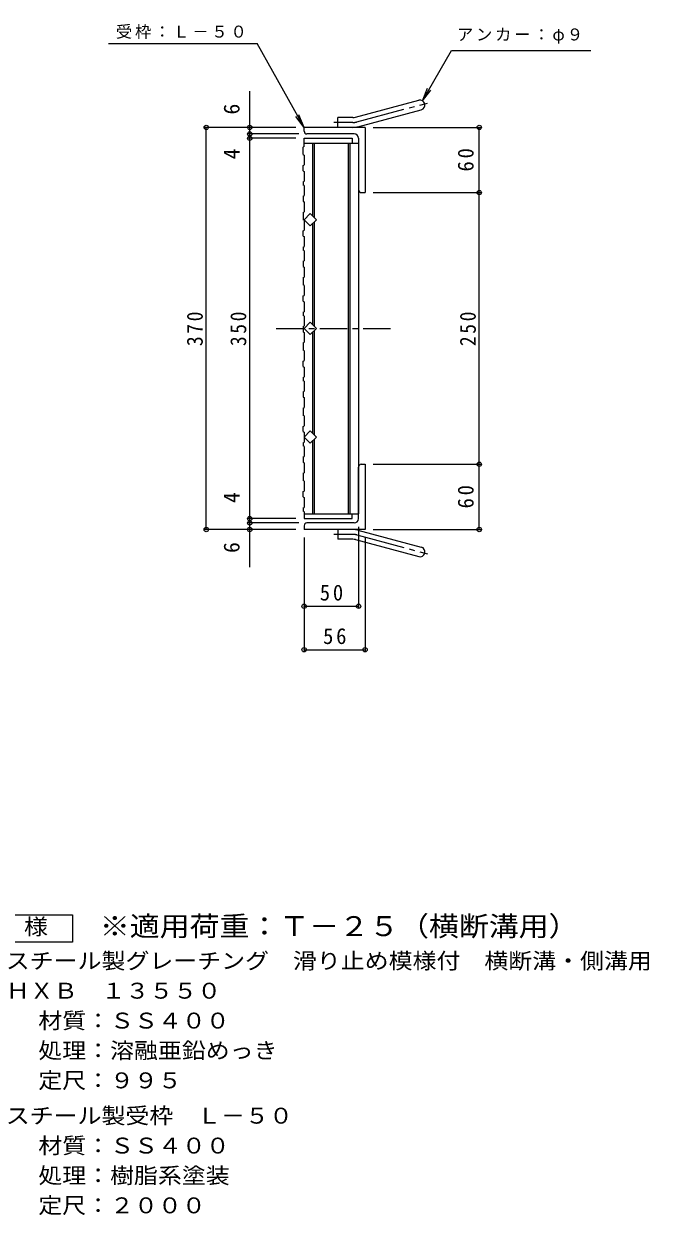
# Model space of a CAD drawing. Units: millimetres, scale not verified. Extents: x -846 to 876, y -685 to 660.
# Drawn here: x 301 to 876, y -560 to 536 of the extents above; entities that cross this region are included whole.
import ezdxf
from ezdxf.enums import TextEntityAlignment as Align

# ---------------------------------------------------------------- set-up
doc = ezdxf.new("R2010")
doc.units = ezdxf.units.MM
doc.header["$LTSCALE"] = 5
doc.header["$PDMODE"] = 32
doc.header["$PDSIZE"] = 4
doc.linetypes.add('CHAIN1', pattern=[8, 5, -1, 1, -1])
doc.linetypes.add('CHAIN2', pattern=[12, 9, -1, 1, -1])
for name, color, linetype, lineweight in [('A-1_ピット', 2, 'Continuous', 9), ('A-2_蓋', 3, 'Continuous', 9), ('A-4_寸法', 7, 'Continuous', 9), ('F-5_F-5ﾚｲﾔ', 2, 'Continuous', 9)]:
    doc.layers.add(name, color=color, linetype=linetype, lineweight=lineweight)
doc.styles.add('ＭＳ ゴシック', font='')
doc.styles.get('ＭＳ ゴシック').set_extended_font_data('MS Gothic')

msp = doc.modelspace()

# ---------------------------------------------------------------- linework, layer by layer
at = {"layer": 'A-1_ピット'}
for p, q in [((606.239, 450.435), (664.43, 466.027)), ((590.094, 441.128), (590.094, 450.128)), ((603.91, 450.128), (590.094, 450.128)), ((608.568, 441.742), (666.759, 457.334)), ((559.094, 437.628), (559.094, 441.128)), ((615.094, 441.128), (559.094, 441.128)), ((615.094, 441.128), (615.094, 381.128)), ((605.095, 435.128), (561.594, 435.128)), ((609.095, 431.128), (609.095, 383.628)), ((611.595, 381.128), (615.094, 381.128)), ((609.095, 81.128), (609.095, 128.628)), ((611.595, 131.128), (615.094, 131.128)), ((615.094, 131.128), (615.094, 71.128)), ((605.095, 77.128), (561.594, 77.128)), ((559.094, 74.628), (559.094, 71.128)), ((615.094, 71.128), (559.094, 71.128)), ((590.094, 71.128), (590.094, 62.128)), ((608.568, 70.515), (666.759, 54.922)), ((603.91, 62.128), (590.094, 62.128)), ((606.239, 61.821), (664.43, 46.229))]:
    msp.add_line(p, q, dxfattribs=at)
at = {"layer": 'A-1_ピット', "linetype": 'CHAIN2'}
for p, q in [((607.404, 446.088), (672.57, 463.55)), ((603.91, 445.628), (586.29, 445.628)), ((603.91, 66.628), (586.29, 66.628)), ((607.404, 66.168), (672.57, 48.707))]:
    msp.add_line(p, q, dxfattribs=at)
at = {"layer": 'A-1_ピット'}
for centre, radius, start, end in [((665.595, 461.681), 4.5, 285.00014, 104.99991), ((603.91, 459.128), 9, 270, 285.00002), ((603.91, 459.128), 18, 270, 285), ((561.594, 437.628), 2.5, 180, 270), ((605.095, 431.128), 4, 0, 90), ((611.595, 383.628), 2.5, 180, 270), ((611.595, 128.628), 2.5, 90, 180), ((561.594, 74.628), 2.5, 90, 180), ((605.095, 81.128), 4, 270, 0), ((603.91, 53.128), 18, 74.99998, 89.99998), ((603.91, 53.128), 9, 74.99998, 90), ((665.595, 50.576), 4.5, 255.00008, 74.99986)]:
    msp.add_arc(centre, radius, start, end, dxfattribs=at)
at = {"layer": 'A-1_ピット', "linetype": 'CHAIN2'}
for centre, start, end in [((603.91, 459.128), 270, 284.99995), ((603.91, 53.128), 75.00005, 90)]:
    msp.add_arc(centre, 13.5, start, end, dxfattribs=at)
at = {"layer": 'A-2_蓋'}
for p, q in [((559.094, 431.128), (603.094, 431.128)), ((559.094, 423.395), (559.094, 431.128)), ((603.094, 431.128), (603.094, 426.628)), ((559.094, 423.395), (558.294, 422.877)), ((558.294, 416.161), (558.294, 422.877)), ((559.094, 426.628), (609.094, 426.628)), ((567.095, 359.442), (567.095, 426.628)), ((568.594, 357.942), (568.594, 426.628)), ((599.594, 426.628), (599.594, 85.628)), ((601.094, 426.628), (601.094, 85.628)), ((609.094, 426.628), (609.094, 85.628)), ((558.294, 416.161), (559.094, 415.643)), ((558.294, 406.001), (559.094, 406.519)), ((558.294, 401.161), (558.294, 406.001)), ((559.094, 415.643), (559.094, 406.519)), ((558.294, 401.161), (559.094, 400.643)), ((559.094, 400.643), (559.094, 391.519)), ((558.294, 391.001), (559.094, 391.519)), ((558.294, 391.001), (558.294, 388.037)), ((559.094, 387.519), (558.294, 388.037)), ((559.094, 387.519), (559.094, 378.395)), ((558.294, 377.877), (559.094, 378.395)), ((558.294, 377.877), (558.294, 373.037)), ((558.294, 373.037), (559.094, 372.519)), ((558.294, 362.877), (559.094, 363.395)), ((558.294, 362.877), (558.294, 356.161)), ((559.094, 372.519), (559.094, 363.395)), ((559.094, 355.643), (558.294, 356.161)), ((559.094, 355.643), (559.094, 346.519)), ((567.095, 259.442), (567.095, 352.814)), ((568.594, 257.942), (568.594, 354.314)), ((558.294, 346.001), (559.094, 346.519)), ((558.294, 341.161), (558.294, 346.001)), ((558.294, 341.161), (559.094, 340.643)), ((559.094, 340.643), (559.094, 331.519)), ((558.294, 331.001), (559.094, 331.519)), ((558.294, 331.001), (558.294, 328.037)), ((559.094, 327.519), (558.294, 328.037)), ((558.294, 317.877), (559.094, 318.395)), ((559.094, 327.519), (559.094, 318.395)), ((558.294, 317.877), (558.294, 313.037)), ((558.294, 313.037), (559.094, 312.519)), ((559.094, 312.519), (559.094, 303.395)), ((558.294, 302.877), (559.094, 303.395)), ((558.294, 302.877), (558.294, 296.161)), ((559.094, 295.643), (558.294, 296.161)), ((558.294, 286.001), (559.094, 286.519)), ((558.294, 281.161), (558.294, 286.001)), ((559.094, 295.643), (559.094, 286.519)), ((558.294, 281.161), (559.094, 280.643)), ((559.094, 280.643), (559.094, 271.519)), ((558.294, 271.001), (559.094, 271.519)), ((558.294, 271.001), (558.294, 268.037)), ((559.094, 267.519), (558.294, 268.037)), ((559.094, 267.519), (559.094, 258.395)), ((558.294, 257.877), (559.094, 258.395)), ((558.294, 257.877), (558.294, 253.037)), ((558.294, 253.037), (559.094, 252.519)), ((559.094, 252.519), (559.094, 243.395)), ((567.095, 159.442), (567.095, 252.814)), ((568.594, 157.942), (568.594, 254.314)), ((558.294, 242.877), (559.094, 243.395)), ((558.294, 242.877), (558.294, 236.161)), ((559.094, 235.643), (558.294, 236.161)), ((559.094, 235.643), (559.094, 226.519)), ((558.294, 226.001), (559.094, 226.519)), ((558.294, 221.161), (558.294, 226.001)), ((558.294, 221.161), (559.094, 220.643)), ((559.094, 220.643), (559.094, 211.519)), ((558.294, 211.001), (559.094, 211.519)), ((558.294, 211.001), (558.294, 208.037)), ((559.094, 207.519), (558.294, 208.037)), ((558.294, 197.877), (559.094, 198.395)), ((558.294, 197.877), (558.294, 193.037)), ((559.094, 207.519), (559.094, 198.395)), ((558.294, 193.037), (559.094, 192.519)), ((559.094, 192.519), (559.094, 183.395)), ((558.294, 182.877), (559.094, 183.395)), ((558.294, 182.877), (558.294, 176.161)), ((559.094, 175.643), (558.294, 176.161)), ((559.094, 175.643), (559.094, 166.519)), ((558.294, 166.001), (559.094, 166.519)), ((558.294, 161.161), (558.294, 166.001)), ((558.294, 161.161), (559.094, 160.643)), ((559.094, 160.643), (559.094, 151.519)), ((568.594, 85.628), (568.594, 154.314)), ((558.294, 151.001), (559.094, 151.519)), ((558.294, 151.001), (558.294, 148.037)), ((559.094, 147.519), (558.294, 148.037)), ((559.094, 147.519), (559.094, 138.395)), ((567.095, 85.628), (567.095, 152.814)), ((558.294, 137.877), (559.094, 138.395)), ((558.294, 137.877), (558.294, 133.037)), ((558.294, 133.037), (559.094, 132.519)), ((559.094, 132.519), (559.094, 123.395)), ((558.294, 122.877), (559.094, 123.395)), ((558.294, 122.877), (558.294, 116.161)), ((559.094, 115.643), (558.294, 116.161)), ((559.094, 115.643), (559.094, 106.519)), ((558.294, 106.001), (559.094, 106.519)), ((558.294, 101.161), (558.294, 106.001)), ((558.294, 101.161), (559.094, 100.643)), ((559.094, 100.643), (559.094, 91.519)), ((558.294, 91.001), (559.094, 91.519)), ((558.294, 91.001), (558.294, 88.037)), ((559.094, 87.519), (558.294, 88.037)), ((559.094, 85.628), (609.094, 85.628)), ((603.094, 81.128), (603.094, 85.628))]:
    msp.add_line(p, q, dxfattribs=at)
at = {"layer": 'A-2_蓋', "linetype": 'CHAIN1'}
msp.add_line((533.498, 256.128), (641.017, 256.128), dxfattribs=at)
at = {"layer": 'A-2_蓋'}
for points in [[(570.408, 356.128), (564.751, 350.471), (559.094, 356.128), (564.751, 361.785)], [(570.408, 256.128), (564.751, 250.471), (559.094, 256.128), (564.751, 261.785)], [(570.408, 156.128), (564.751, 150.471), (559.094, 156.128), (564.751, 161.785)]]:
    msp.add_lwpolyline(points, close=True, dxfattribs=at)
msp.add_lwpolyline([(559.094, 87.519), (559.094, 81.128), (603.094, 81.128)], dxfattribs=at)
at = {"layer": 'A-4_寸法'}
for p, q in [((379.369, 518.335), (515.929, 518.335)), ((559.094, 441.128), (515.929, 518.335)), ((667.845, 465.578), (694.49, 511.728)), ((694.49, 511.728), (822.742, 511.728)), ((509.094, 36.351), (509.094, 474.565)), ((667.845, 465.578), (672.628, 477.126)), ((667.845, 465.578), (675.454, 475.494)), ((559.094, 441.128), (551.485, 451.045)), ((559.094, 441.128), (554.311, 452.677)), ((551.594, 441.128), (467.594, 441.128)), ((469.094, 71.128), (469.094, 441.128)), ((622.594, 441.128), (721.595, 441.128)), ((720.095, 71.128), (720.095, 441.128)), ((554.094, 435.128), (507.595, 435.128)), ((551.594, 431.128), (507.595, 431.128)), ((622.594, 381.128), (721.595, 381.128)), ((622.594, 131.128), (721.595, 131.128)), ((551.594, 81.128), (507.595, 81.128)), ((554.094, 77.128), (507.595, 77.128)), ((551.594, 71.128), (467.594, 71.128)), ((609.095, 73.628), (609.095, -0.972)), ((622.594, 71.128), (721.595, 71.128)), ((559.094, 63.628), (559.094, -40.972)), ((615.094, 63.628), (615.094, -40.972)), ((559.094, 0.528), (609.095, 0.528)), ((559.094, -39.472), (615.094, -39.472))]:
    msp.add_line(p, q, dxfattribs=at)
for p in [(469.094, 441.128), (509.094, 441.128), (720.095, 441.128), (509.094, 435.128), (509.094, 431.128), (720.095, 381.128), (720.095, 131.128), (509.094, 81.128), (509.094, 77.128), (469.094, 71.128), (509.094, 71.128), (720.095, 71.128), (559.094, 0.528), (609.095, 0.528), (559.094, -39.472), (615.094, -39.472)]:
    msp.add_point(p, dxfattribs=at)
at = {"layer": 'F-5_F-5ﾚｲﾔ'}
msp.add_lwpolyline([(233.792, -308.47), (233.792, -283.47), (346.292, -283.47), (346.292, -308.47)], close=True, dxfattribs=at)

# ---------------------------------------------------------------- texts
at = {"layer": 'A-4_寸法', "color": 2, "style": 'ＭＳ ゴシック'}
for s, p in [('6', (504.094, 452.913)), ('4', (504.094, 411.747)), ('4', (504.094, 95.531)), ('6', (504.094, 49.539))]:
    msp.add_text(s, height=14.66, rotation=90, dxfattribs=at).set_placement(p, align=Align.BOTTOM_LEFT)
at = {"layer": 'A-4_寸法', "char_height": 11, "attachment_point": 7, "style": 'ＭＳ ゴシック'}
for s, insert in [('\\T1.17;受枠：Ｌ－５０', (386.05, 522.533)), ('\\T1.17;アンカー：φ９', (699.509, 518.133))]:
    msp.add_mtext(s, dxfattribs=dict(at, insert=insert))
at = {"layer": 'A-4_寸法', "color": 2, "char_height": 14.66, "attachment_point": 7, "rotation": 90, "style": 'ＭＳ ゴシック'}
for s, insert in [('\\T1.27;\\W0.95;60', (715.095, 400.503)), ('\\T1.27;\\W0.9;370', (466.094, 239.878)), ('\\T1.27;\\W0.9;350', (506.094, 239.878)), ('\\T1.27;\\W0.9;250', (717.095, 239.878)), ('\\T1.27;\\W0.95;60', (715.095, 90.503))]:
    msp.add_mtext(s, dxfattribs=dict(at, insert=insert))
at = {"layer": 'A-4_寸法', "color": 2, "char_height": 14.66, "attachment_point": 7, "style": 'ＭＳ ゴシック'}
for s, insert in [('\\T1.27;\\W0.95;50', (573.47, 5.528)), ('\\T1.27;\\W0.95;56', (576.47, -34.472))]:
    msp.add_mtext(s, dxfattribs=dict(at, insert=insert))
at = {"layer": 'F-5_F-5ﾚｲﾔ', "style": 'ＭＳ ゴシック', "width": 1.1}
for s, p in [('仕\u3000様', (257.542, -305.97)), ('スチール製グレーチング\u3000滑り止め模様付\u3000横断溝・側溝用', (284.837, -337.431)), ('ＨＸＢ\u3000１３５５０', (284.837, -364.931)), ('材質：ＳＳ４００', (314.693, -392.43)), ('処理：溶融亜鉛めっき', (314.693, -419.93)), ('定尺：９９５', (314.693, -447.431)), ('スチール製受枠\u3000Ｌ－５０', (284.837, -479.93)), ('材質：ＳＳ４００', (314.693, -507.43)), ('処理：樹脂系塗装', (314.693, -534.93)), ('定尺：２０００', (314.693, -562.43))]:
    msp.add_text(s, height=14.66, dxfattribs=at).set_placement(p, align=Align.BOTTOM_LEFT)
at = {"layer": 'F-5_F-5ﾚｲﾔ', "color": 3, "style": 'ＭＳ ゴシック', "width": 1.1}
msp.add_text('※適用荷重：Ｔ－２５（横断溝用）', height=18.33, dxfattribs=at).set_placement((371.292, -308.47), align=Align.BOTTOM_LEFT)

doc.saveas('drawing.dxf')
